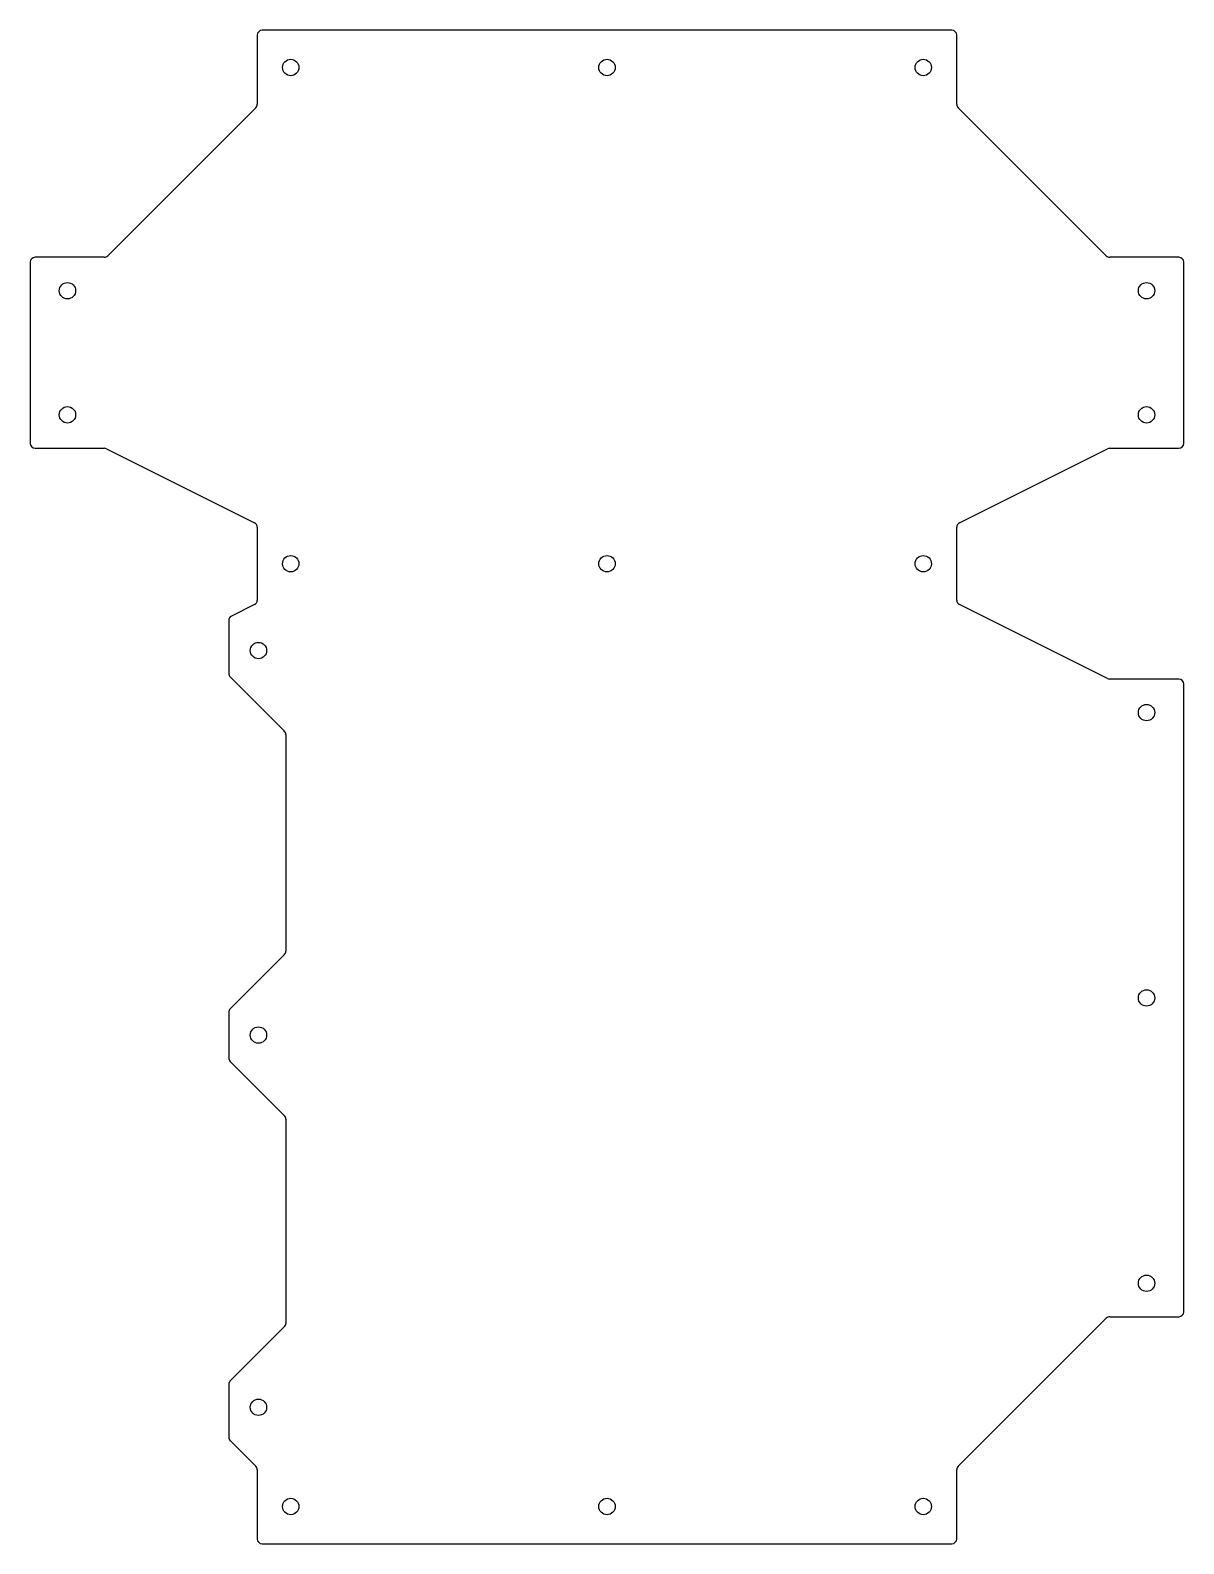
# Model space of a CAD drawing. Header units: millimetres. Extents: x -233 to 233, y -305 to 305.
import ezdxf

# ---------------------------------------------------------------- set-up
doc = ezdxf.new("R2010")
doc.units = ezdxf.units.MM
doc.layers.add('CUTOUTS', color=1, linetype='CONTINUOUS')
doc.layers.add('PERIMETER', color=5, linetype='CONTINUOUS')

msp = doc.modelspace()

# ---------------------------------------------------------------- linework, layer by layer
at = {"layer": 'CUTOUTS'}
for centre in [(-127.5, 290), (0, 290), (127.5, 290), (-217.5, 200), (217.5, 200), (-217.5, 150), (217.5, 150), (-127.5, 90), (0, 90), (127.5, 90), (-140.5, 55), (217.5, 30), (217.5, -85), (-140.5, -100), (217.5, -200), (-140.5, -250), (-127.5, -290), (0, -290), (127.5, -290)]:
    msp.add_circle(centre, 3.3, dxfattribs=at)
at = {"layer": 'PERIMETER'}
for p, q in [((-141, 303), (-141, 275.21)), ((139, 305), (-139, 305)), ((141, 275.21), (141, 303)), ((-141.59, 273.79), (-201.29, 214.09)), ((201.29, 214.09), (141.59, 273.79)), ((230.5, 213.5), (202.71, 213.5)), ((-232.5, 211.5), (-232.5, 138.5)), ((-202.71, 213.5), (-230.5, 213.5)), ((232.5, 138.5), (232.5, 211.5)), ((-230.5, 136.5), (-202.62, 136.5)), ((-201.72, 136.29), (-142.11, 106.48)), ((142.11, 106.48), (201.72, 136.29)), ((202.62, 136.5), (230.5, 136.5)), ((-141, 104.69), (-141, 75.31)), ((141, 75.31), (141, 104.69)), ((-142.11, 73.52), (-151.39, 68.88)), ((201.72, 43.71), (142.11, 73.52)), ((-152.5, 67.09), (-152.5, 45.83)), ((-151.91, 44.41), (-130.09, 22.59)), ((230.5, 43.5), (202.62, 43.5)), ((232.5, -211.5), (232.5, 41.5)), ((-129.5, 21.17), (-129.5, -66.17)), ((-130.09, -67.59), (-151.91, -89.41)), ((-152.5, -90.83), (-152.5, -109.17)), ((-151.91, -110.59), (-130.09, -132.41)), ((-129.5, -133.83), (-129.5, -216.17)), ((202.71, -213.5), (230.5, -213.5)), ((-130.09, -217.59), (-151.91, -239.41)), ((141.59, -273.79), (201.29, -214.09)), ((-152.5, -240.83), (-152.5, -262.05)), ((-151.91, -263.46), (-141.59, -273.79)), ((-141, -275.21), (-141, -303)), ((141, -303), (141, -275.21)), ((-139, -305), (139, -305))]:
    msp.add_line(p, q, dxfattribs=at)
for centre, start, end in [((-139, 303), 90, 180), ((139, 303), 0, 90), ((-143, 275.21), -45, 0), ((143, 275.21), 180, 225), ((-202.71, 215.5), 270, 315), ((202.71, 215.5), 225, 270), ((230.5, 211.5), 0, 90), ((-230.5, 211.5), 90, 180), ((-230.5, 138.5), 180, 270), ((-202.62, 134.5), 63.43495, 90), ((202.62, 134.5), 90, 116.56505), ((230.5, 138.5), 270, 360), ((-143, 104.69), 0, 63.43495), ((143, 104.69), 116.56505, 180), ((-143, 75.31), -63.43495, 0), ((143, 75.31), 180, 243.43495), ((-150.5, 67.09), 116.56505, 180), ((-150.5, 45.83), 180, 225), ((202.62, 45.5), 243.43495, 270), ((230.5, 41.5), 0, 90), ((-131.5, 21.17), 0, 45), ((-131.5, -66.17), 315, 360), ((-150.5, -90.83), 135, 180), ((-150.5, -109.17), 180, 225), ((-131.5, -133.83), 0, 45), ((202.71, -215.5), 90, 135), ((230.5, -211.5), -90, 0), ((-131.5, -216.17), 315, 360), ((-150.5, -240.83), 135, 180), ((-150.5, -262.05), 180, 225), ((-143, -275.21), 0, 45), ((143, -275.21), 135, 180), ((-139, -303), 180, 270), ((139, -303), -90, 0)]:
    msp.add_arc(centre, 2, start, end, dxfattribs=at)

doc.saveas('drawing.dxf')
